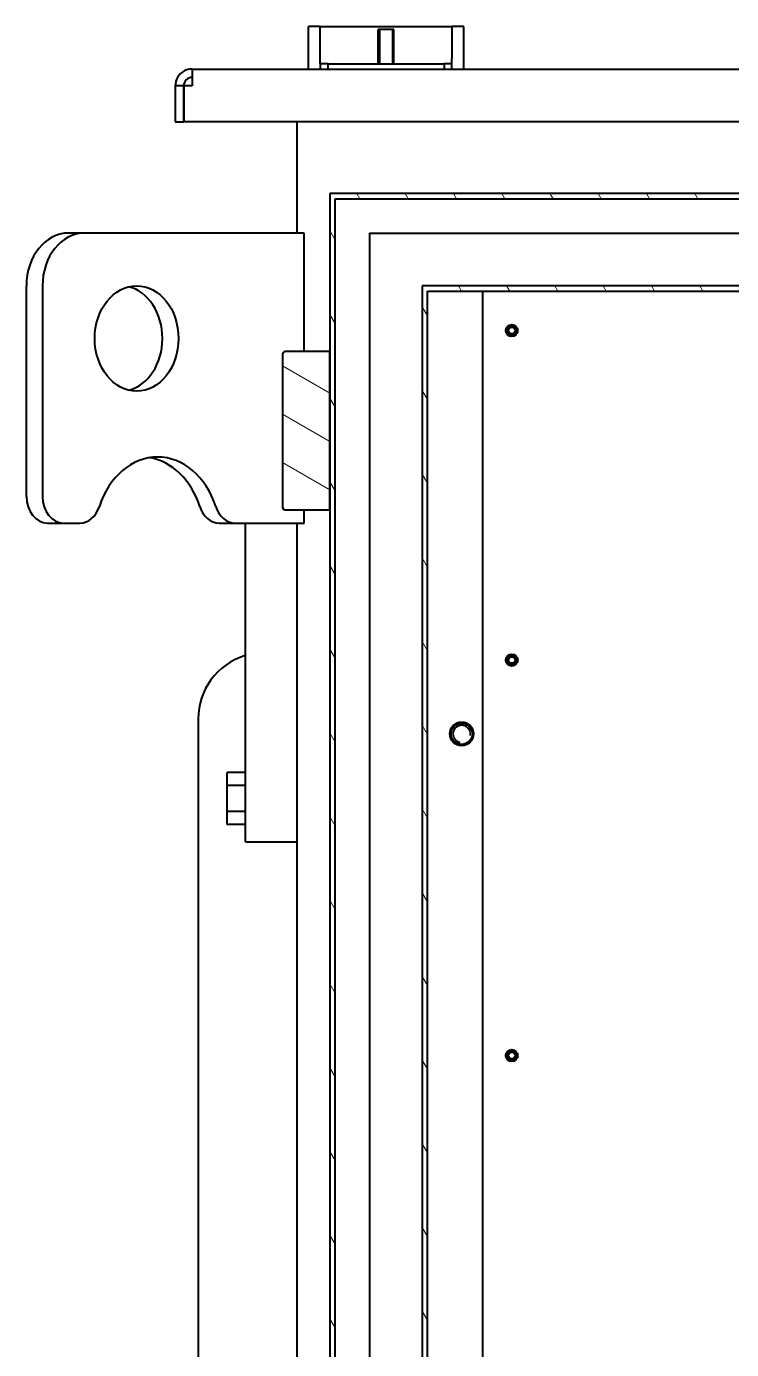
# Model space of a CAD drawing. Header units: millimetres. Extents: x 0 to 5945, y 0 to 4205.
# Drawn here: x 1377 to 1644, y 389 to 891 of the extents above; entities that cross this region are included whole.
import ezdxf

# ---------------------------------------------------------------- set-up
doc = ezdxf.new("R2010")
doc.units = ezdxf.units.MM
doc.header["$LTSCALE"] = 5
for name, color, linetype, lineweight in [('가시적인 것(ISO)', 3, 'Continuous', 40), ('가시적인 좁은 것(ISO)', 3, 'Continuous', 35), ('해치(ISO)', 7, 'Continuous', 18)]:
    doc.layers.add(name, color=color, linetype=linetype, lineweight=lineweight)

msp = doc.modelspace()

# ---------------------------------------------------------------- hatches: boundary and pattern name
at = {"layer": '해치(ISO)'}
h = msp.add_hatch(dxfattribs=at)
h.set_pattern_fill('ANSI31', color=256, scale=127, angle=75.00018, style=0)
h.set_pattern_definition([(120.0002, (0, 0), (-13.74813, -7.93754), [])])
h.paths.add_polyline_path([(1986.737, 792.623), (1526.737, 792.623), (1526.737, 192.623), (1986.737, 192.623), (1986.737, 248.123), (1986.737, 267.123), (1986.737, 718.123), (1986.737, 737.123)])
h.paths.add_polyline_path([(1528.737, 194.623), (1528.737, 790.623), (1984.737, 790.623), (1984.737, 737.123), (1984.737, 718.123), (1984.737, 267.123), (1984.737, 248.123), (1984.737, 194.623)], flags=0)
h.paths.add_polyline_path([(2019.737, 183.345), (2021.737, 183.345), (2021.737, 827.623), (1491.737, 827.623), (1491.737, 767.623), (1491.737, 707.623), (1491.737, 277.623), (1491.737, 217.623), (1491.737, 183.345), (1493.737, 183.345), (1493.737, 825.623), (2019.737, 825.623)])
h = msp.add_hatch(dxfattribs=at)
h.set_pattern_fill('ANSI31', color=256, scale=127, angle=105.00025, style=0)
h.set_pattern_definition([(150.0002, (0, 0), (-7.93744, -13.74819), [])])
edge = h.paths.add_edge_path()
edge.add_line((1491.737, 707.623), (1491.737, 767.623))
edge.add_line((1491.737, 767.623), (1474.737, 767.623))
edge.add_ellipse((1474.737, 766.623), major_axis=(0, 1), ratio=1, start_angle=0, end_angle=90)
edge.add_line((1473.737, 766.623), (1473.737, 708.623))
edge.add_ellipse((1474.737, 708.623), major_axis=(-1, 0), ratio=1, start_angle=0, end_angle=90)
edge.add_line((1474.737, 707.623), (1491.737, 707.623))

# ---------------------------------------------------------------- linework, layer by layer
at = {"layer": '가시적인 것(ISO)'}
for p, q in [((1488.037, 890.971), (1483.537, 890.971)), ((1483.537, 874.823), (1483.537, 890.971)), ((1488.037, 890.971), (1538.037, 890.971)), ((1488.037, 878.823), (1488.037, 890.971)), ((1516.037, 889.823), (1510.037, 889.823)), ((1510.037, 876.823), (1510.037, 889.823)), ((1516.037, 876.823), (1516.037, 889.823)), ((1542.537, 890.971), (1538.037, 890.971)), ((1538.037, 890.971), (1538.037, 878.823)), ((1542.537, 874.823), (1542.537, 890.971)), ((1488.037, 876.823), (1488.037, 878.823)), ((1538.037, 876.823), (1538.037, 878.823)), ((1439.437, 874.823), (2074.037, 874.823)), ((1439.437, 874.823), (1439.437, 871.623)), ((1491.037, 876.823), (1488.037, 876.823)), ((1488.037, 876.823), (1488.037, 874.823)), ((1491.037, 874.823), (1491.037, 876.823)), ((1491.037, 876.823), (1535.037, 876.823)), ((1538.037, 876.823), (1535.037, 876.823)), ((1535.037, 876.823), (1535.037, 874.823)), ((1538.037, 874.823), (1538.037, 876.823)), ((1436.237, 868.423), (1433.037, 868.423)), ((1433.037, 868.423), (1433.037, 854.823)), ((1436.237, 854.823), (1436.237, 868.423)), ((1439.437, 868.423), (1436.337, 868.423)), ((1436.337, 868.423), (1436.337, 854.823)), ((1439.437, 871.623), (1439.437, 868.423)), ((1433.037, 854.823), (1436.237, 854.823)), ((2077.137, 854.823), (1436.337, 854.823)), ((1479.237, 812.623), (1479.237, 854.823)), ((2021.737, 827.623), (1491.737, 827.623)), ((1491.737, 827.623), (1491.737, 183.345)), ((1493.737, 183.345), (1493.737, 825.623)), ((1493.737, 825.623), (2019.737, 825.623)), ((1398.51, 812.623), (1392.434, 812.623)), ((1481.911, 812.623), (1398.51, 812.623)), ((1481.911, 767.623), (1481.911, 812.623)), ((1506.737, 812.623), (1506.737, 183.345)), ((1506.737, 812.623), (2006.737, 812.623)), ((1376.548, 712.623), (1376.548, 792.623)), ((1382.624, 792.623), (1382.624, 712.623)), ((1986.737, 792.623), (1526.737, 792.623)), ((1526.737, 792.623), (1526.737, 192.623)), ((1528.737, 194.623), (1528.737, 790.623)), ((1528.737, 790.623), (1984.737, 790.623)), ((1549.737, 350.623), (1549.737, 790.623)), ((1473.737, 766.623), (1473.737, 708.623)), ((1491.737, 767.623), (1474.737, 767.623)), ((1491.737, 707.623), (1491.737, 767.623)), ((1384.491, 702.623), (1390.567, 702.623)), ((1390.567, 702.623), (1396.857, 702.623)), ((1449.688, 702.623), (1455.764, 702.623)), ((1455.764, 702.623), (1481.911, 702.623)), ((1459.737, 588.623), (1459.737, 702.623)), ((1474.737, 707.623), (1491.737, 707.623)), ((1479.237, 311.623), (1479.237, 702.623)), ((1481.911, 702.623), (1481.911, 707.623)), ((1459.737, 652.356), (1459.219, 652.193)), ((1441.737, 628.35), (1441.737, 183.345)), ((1459.737, 607.938), (1452.737, 607.938)), ((1452.737, 603.03), (1452.737, 607.938)), ((1459.737, 603.03), (1452.737, 603.03)), ((1452.737, 593.215), (1452.737, 603.03)), ((1459.737, 593.215), (1452.737, 593.215)), ((1452.737, 588.308), (1452.737, 593.215)), ((1459.737, 588.308), (1452.737, 588.308)), ((1459.737, 581.623), (1459.737, 588.623)), ((1459.737, 581.623), (1479.237, 581.623))]:
    msp.add_line(p, q, dxfattribs=at)
for centre, radius in [((1560.737, 775.623), 2.25), ((1560.737, 775.623), 1.75), ((1560.737, 775.623), 1.229), ((1560.737, 650.623), 2.25), ((1560.737, 650.623), 1.75), ((1560.737, 650.623), 1.229), ((1541.737, 622.623), 4.5), ((1541.737, 622.623), 4), ((1560.737, 500.623), 2.25), ((1560.737, 500.623), 1.75), ((1560.737, 500.623), 1.229)]:
    msp.add_circle(centre, radius, dxfattribs=at)
for centre, radius, start, end in [((1439.437, 868.423), 6.4, 90, 150), ((1439.437, 868.423), 6.4, 150, 180), ((1439.437, 868.423), 3.2, 90, 180), ((1474.737, 766.623), 1, 90, 180), ((1474.737, 708.623), 1, 180, 270), ((1466.737, 628.35), 25, 107.5, 180)]:
    msp.add_arc(centre, radius, start, end, dxfattribs=at)
for centre, major_axis, start_param, end_param in [((1392.434, 792.623), (0, 20), 0, 1.5707963), ((1398.51, 792.623), (0, 20), 0, 1.5707963), ((1412.292, 772.623), (0, -20), 0.1923988, 2.9491938), ((1426.31, 697.623), (0, 30), 5.0967858, 7.4695849), ((1420.235, 697.623), (0, 30), 5.0967858, 6.1553615), ((1384.491, 712.623), (0, -10), 4.712389, 6.2831853), ((1390.567, 712.623), (0, -10), 4.712389, 6.2831853), ((1396.857, 712.623), (0, -10), 0, 1.1863996), ((1449.688, 712.623), (0, -10), 5.0967858, 6.2831853), ((1455.764, 712.623), (0, -10), 5.0967858, 6.2831853)]:
    msp.add_ellipse(centre, major_axis=major_axis, ratio=0.7943003, start_param=start_param, end_param=end_param, dxfattribs=at)
msp.add_ellipse((1418.367, 772.623), major_axis=(0, 20), ratio=0.7943003, dxfattribs=at)
at = {"layer": '가시적인 좁은 것(ISO)'}
for p, q in [((1510.636, 889.823), (1510.636, 876.823)), ((1510.636, 889.823), (1510.636, 876.823)), ((1515.438, 876.823), (1515.438, 889.823)), ((1515.438, 876.823), (1515.438, 889.823))]:
    msp.add_line(p, q, dxfattribs=at)
for centre, radius, start, end in [((1560.737, 775.623), 1.5, 280, 190), ((1560.737, 650.623), 1.5, 280, 190), ((1541.737, 622.623), 3.256, 350, 260), ((1560.737, 500.623), 1.5, 280, 190)]:
    msp.add_arc(centre, radius, start, end, dxfattribs=at)

doc.saveas('drawing.dxf')
